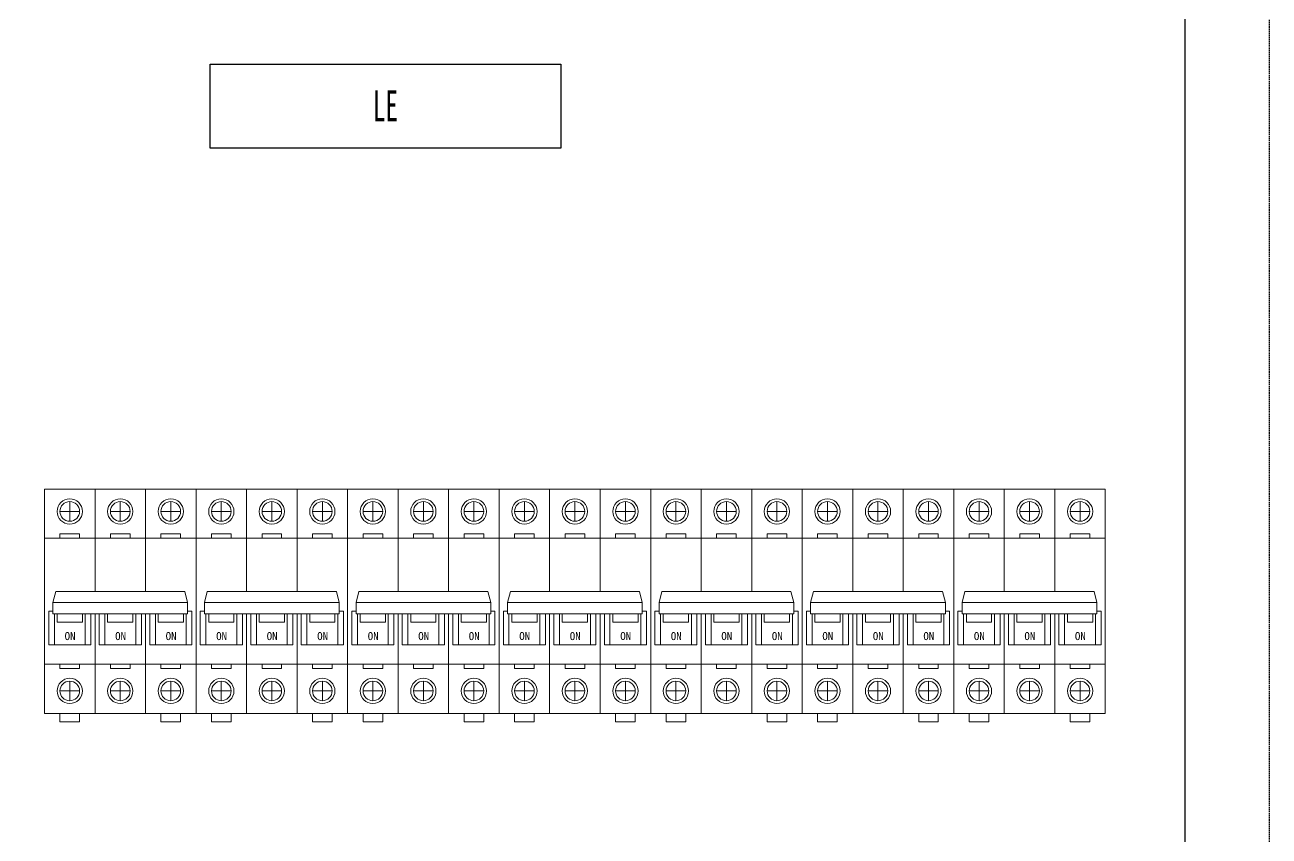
# Model space of a CAD drawing. Extents: x 326091 to 326791, y 303940 to 305140.
# Drawn here: x 326347.8 to 326791.2, y 304540.4 to 304829.6 of the extents above; entities that cross this region are included whole.
import ezdxf
from ezdxf.enums import TextEntityAlignment as Align

# ---------------------------------------------------------------- set-up
doc = ezdxf.new("R2010")
doc.units = 0
doc.header["$MEASUREMENT"] = 0
doc.linetypes.add('DASH', pattern=[0.35, 0.25, -0.1])
doc.linetypes.add('DASHED', pattern=[0.75, 0.5, -0.25])
doc.layers.add('元件', color=7, linetype='Continuous')
doc.layers.add('布置图', color=30, linetype='Continuous')
doc.layers.add('细线', color=7, linetype='Continuous', lineweight=0)
doc.styles.add('LEAD', font='', dxfattribs={"width": 0.8})
doc.styles.add('正常', font='')
doc.styles.get('LEAD').set_extended_font_data('SimSun')
doc.styles.get('正常').set_extended_font_data('FangSong_GB2312')

# ---------------------------------------------------------------- blocks, each defined once
blk = doc.blocks.new('Manufacturer光辉PartName剩余电流互感器Series一体式ShellFrame250LimitingCurrentRemarkPartTypeMinCurrent16MaxCurrent250PolesMinPower0MaxPower0LibType2DelFlgfalseUpdateDate')
at = {"color": 0, "transparency": 33554687}
blk.add_lwpolyline([(-62.5, 15), (62.5, 15), (62.5, -15), (-62.5, -15)], close=True, dxfattribs=at)
at = {"layer": '元件', "linetype": 'DASH', "transparency": 33554687, "style": 'LEAD', "width": 0.6}
blk.add_text('LE', height=11, dxfattribs=at).set_placement((0, -5.38), align=Align.CENTER)
blk = doc.blocks.new('Manufacturer光辉PartName微型断路器Series3PShellFrameLimitingCurrentRemarkPartTypeMinCurrent1MaxCurrent63Poles3PMinPower0MaxPower0LibType2DelFlgfalseUpdateDate')
at = {"layer": '细线'}
for p, q in [((-18, 35.5), (-18, 28.5)), ((0, 35.5), (0, 28.5)), ((18, 35.5), (18, 28.5)), ((-21.5, 32), (-14.5, 32)), ((-3.5, 32), (3.5, 32)), ((14.5, 32), (21.5, 32)), ((-18, -35.5), (-18, -28.5)), ((0, -35.5), (0, -28.5)), ((18, -35.5), (18, -28.5)), ((-21.5, -32), (-14.5, -32)), ((-3.5, -32), (3.5, -32)), ((14.5, -32), (21.5, -32))]:
    blk.add_line(p, q, dxfattribs=at)
for points in [[(-9, 3.5), (-9, 40), (-27, 40), (-27, -40), (-9, -40), (-9, -4.5)], [(9, 3.5), (9, 40), (-9, 40), (-9, 3.5)], [(9, -4.5), (9, -40), (27, -40), (27, 40), (9, 40), (9, 3.5)], [(-9, 3.5), (-9, 22.5), (-27, 22.5), (-27, -22.5), (-9, -22.5), (-9, -4.5)], [(9, 3.5), (9, 22.5), (-9, 22.5), (-9, 3.5)], [(9, -4.5), (9, -22.5), (27, -22.5), (27, 22.5), (9, 22.5), (9, 3.5)], [(-24, -3.5), (-25.5, -3.5), (-25.5, -15.5), (-10.5, -15.5), (-10.5, -4.5)], [(10.5, -4.5), (10.5, -15.5), (25.5, -15.5), (25.5, -3.5), (24, -3.5)], [(-23.5, -4.5), (-23.5, -15.5), (-12.5, -15.5), (-12.5, -4.5)], [(-22.5, -4.5), (-22.5, -7.5), (-13.5, -7.5), (-13.5, -4.5)], [(-9, -4.5), (-9, -40), (9, -40), (9, -4.5)], [(-9, -4.5), (-9, -22.5), (9, -22.5), (9, -4.5)], [(-7.5, -4.5), (-7.5, -15.5), (7.5, -15.5), (7.5, -4.5)], [(-5.5, -4.5), (-5.5, -15.5), (5.5, -15.5), (5.5, -4.5)], [(-4.5, -4.5), (-4.5, -7.5), (4.5, -7.5), (4.5, -4.5)], [(12.5, -4.5), (12.5, -15.5), (23.5, -15.5), (23.5, -4.5)], [(13.5, -4.5), (13.5, -7.5), (22.5, -7.5), (22.5, -4.5)]]:
    blk.add_lwpolyline(points, dxfattribs=at)
for points in [[(-21.5, 24), (-14.5, 24), (-14.5, 22.5), (-21.5, 22.5)], [(-3.5, 24), (3.5, 24), (3.5, 22.5), (-3.5, 22.5)], [(14.5, 24), (21.5, 24), (21.5, 22.5), (14.5, 22.5)], [(24, -0.5), (-24, -0.5), (-23, 3.5), (23, 3.5)], [(-24, -4.5), (24, -4.5), (24, -0.5), (-24, -0.5)], [(-21.5, -24), (-14.5, -24), (-14.5, -22.5), (-21.5, -22.5)], [(-3.5, -24), (3.5, -24), (3.5, -22.5), (-3.5, -22.5)], [(14.5, -24), (21.5, -24), (21.5, -22.5), (14.5, -22.5)], [(-21.5, -43), (-14.5, -43), (-14.5, -40), (-21.5, -40)], [(14.5, -43), (21.5, -43), (21.5, -40), (14.5, -40)]]:
    blk.add_lwpolyline(points, close=True, dxfattribs=at)
for centre, radius in [((-18, 32), 4.5), ((-18, 32), 3.5), ((0, 32), 4.5), ((0, 32), 3.5), ((18, 32), 4.5), ((18, 32), 3.5), ((-18, -32), 4.5), ((-18, -32), 3.5), ((0, -32), 4.5), ((0, -32), 3.5), ((18, -32), 4.5), ((18, -32), 3.5)]:
    blk.add_circle(centre, radius, dxfattribs=at)
at = {"layer": '细线', "color": 2, "lineweight": 15, "style": '正常'}
for p in [(-19.83, -13.86), (-1.83, -13.86), (16.17, -13.86)]:
    blk.add_text('ON', height=2.851, dxfattribs=at).set_placement(p)

msp = doc.modelspace()

# ---------------------------------------------------------------- linework, layer by layer
at = {"color": 2}
msp.add_lwpolyline([(326121.16, 305090.38), (326761.16, 305090.38), (326761.16, 303990.38), (326121.16, 303990.38)], close=True, dxfattribs=at)
at = {"layer": '布置图', "linetype": 'DASHED'}
msp.add_lwpolyline([(326091.16, 305140.38), (326791.16, 305140.38), (326791.16, 303940.38), (326091.16, 303940.38)], close=True, dxfattribs=at)

# ---------------------------------------------------------------- block references
for name, p in [('Manufacturer光辉PartName剩余电流互感器Series一体式ShellFrame250LimitingCurrentRemarkPartTypeMinCurrent16MaxCurrent250PolesMinPower0MaxPower0LibType2DelFlgfalseUpdateDate', (326476.28, 304800.65)), ('Manufacturer光辉PartName微型断路器Series3PShellFrameLimitingCurrentRemarkPartTypeMinCurrent1MaxCurrent63Poles3PMinPower0MaxPower0LibType2DelFlgfalseUpdateDate', (326381.78, 304624.15)), ('Manufacturer光辉PartName微型断路器Series3PShellFrameLimitingCurrentRemarkPartTypeMinCurrent1MaxCurrent63Poles3PMinPower0MaxPower0LibType2DelFlgfalseUpdateDate', (326435.78, 304624.15)), ('Manufacturer光辉PartName微型断路器Series3PShellFrameLimitingCurrentRemarkPartTypeMinCurrent1MaxCurrent63Poles3PMinPower0MaxPower0LibType2DelFlgfalseUpdateDate', (326489.78, 304624.15)), ('Manufacturer光辉PartName微型断路器Series3PShellFrameLimitingCurrentRemarkPartTypeMinCurrent1MaxCurrent63Poles3PMinPower0MaxPower0LibType2DelFlgfalseUpdateDate', (326543.78, 304624.15)), ('Manufacturer光辉PartName微型断路器Series3PShellFrameLimitingCurrentRemarkPartTypeMinCurrent1MaxCurrent63Poles3PMinPower0MaxPower0LibType2DelFlgfalseUpdateDate', (326597.78, 304624.15)), ('Manufacturer光辉PartName微型断路器Series3PShellFrameLimitingCurrentRemarkPartTypeMinCurrent1MaxCurrent63Poles3PMinPower0MaxPower0LibType2DelFlgfalseUpdateDate', (326651.78, 304624.15)), ('Manufacturer光辉PartName微型断路器Series3PShellFrameLimitingCurrentRemarkPartTypeMinCurrent1MaxCurrent63Poles3PMinPower0MaxPower0LibType2DelFlgfalseUpdateDate', (326705.78, 304624.15))]:
    msp.add_blockref(name, p)

doc.saveas('drawing.dxf')
